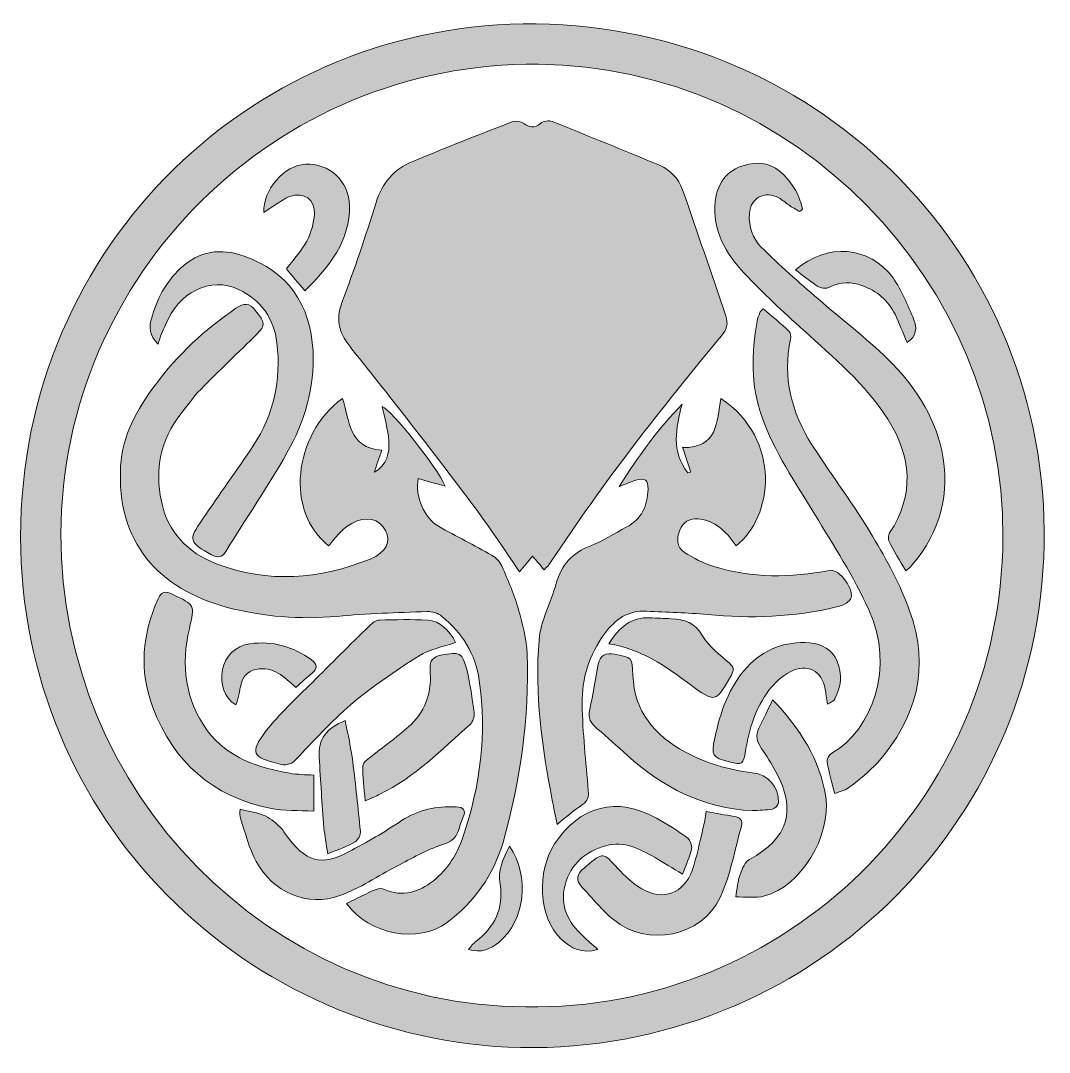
# Model space of a CAD drawing. Header units: inches. Extents: x -8.9 to 6.9, y 0.1 to 10.3.
# Drawn here: x 0.164 to 3.179, y 7.263 to 10.287 of the extents above; entities that cross this region are included whole.
import ezdxf

# ---------------------------------------------------------------- set-up
doc = ezdxf.new("R2010")
doc.units = ezdxf.units.IN
doc.header["$MEASUREMENT"] = 0
doc.layers.add('CTHULU PACK 1-10', color=7, linetype='Continuous', lineweight=0)

msp = doc.modelspace()

# ---------------------------------------------------------------- hatches: boundary and pattern name
at = {"layer": 'CTHULU PACK 1-10', "true_color": 0x000000, "transparency": 33554687}
h = msp.add_hatch(color=18, dxfattribs=at)
h.dxf.hatch_style = 2
edge = h.paths.add_edge_path()
edge.add_spline(control_points=[(1.5972, 7.8676), (1.6569, 7.7787), (1.643, 7.651), (1.5652, 7.5857), (1.5416, 7.5662), (1.5138, 7.5537), (1.4763, 7.5649), (1.4847, 7.5746), (1.4902, 7.5829), (1.4985, 7.5885), (1.5527, 7.6315), (1.5805, 7.6843), (1.5694, 7.7565), (1.5624, 7.7954), (1.5763, 7.8301), (1.5972, 7.8676)], knot_values=[0, 0, 0, 0, 1, 1, 1, 2, 2, 2, 3, 3, 3, 4, 4, 4, 5, 5, 5, 5], degree=3, periodic=0)
edge = h.paths.add_edge_path()
edge.add_spline(control_points=[(0.9708, 8.3329), (0.936, 8.3635), (0.9041, 8.3968), (0.8541, 8.3857), (0.7985, 8.3746), (0.8124, 8.3176), (0.7944, 8.2815), (0.761, 8.3024), (0.7472, 8.3426), (0.7555, 8.3857), (0.7624, 8.4232), (0.793, 8.4551), (0.836, 8.4607), (0.9027, 8.4704), (0.9624, 8.4524), (1.0166, 8.4135), (1.0333, 8.401), (1.0347, 8.3885), (1.018, 8.3746), (1.0027, 8.3621), (0.9874, 8.3482), (0.9708, 8.3329)], knot_values=[0, 0, 0, 0, 1, 1, 1, 2, 2, 2, 3, 3, 3, 4, 4, 4, 5, 5, 5, 6, 6, 6, 7, 7, 7, 7], degree=3, periodic=0)
edge = h.paths.add_edge_path()
edge.add_spline(control_points=[(2.4347, 9.5565), (2.5277, 9.6371), (2.6513, 9.6274), (2.7208, 9.5329), (2.7472, 9.4968), (2.7638, 9.4524), (2.7819, 9.4107), (2.7916, 9.3885), (2.7902, 9.3621), (2.7624, 9.344), (2.7499, 9.3718), (2.7402, 9.3982), (2.7277, 9.4246), (2.7069, 9.4676), (2.6735, 9.4954), (2.6291, 9.5107), (2.5985, 9.5218), (2.568, 9.5218), (2.5388, 9.5079), (2.5222, 9.4996), (2.5097, 9.501), (2.4944, 9.5121), (2.4749, 9.526), (2.4555, 9.5412), (2.4347, 9.5565)], knot_values=[0, 0, 0, 0, 1, 1, 1, 2, 2, 2, 3, 3, 3, 4, 4, 4, 5, 5, 5, 6, 6, 6, 7, 7, 7, 8, 8, 8, 8], degree=3, periodic=0)
edge = h.paths.add_edge_path()
edge.add_spline(control_points=[(1.1152, 8.2357), (1.1235, 8.1954), (1.1319, 8.1551), (1.1374, 8.1149), (1.1458, 8.0468), (1.1527, 7.9801), (1.1597, 7.9121), (1.161, 7.9024), (1.1527, 7.8857), (1.1444, 7.8801), (1.1208, 7.8662), (1.0944, 7.8579), (1.0638, 7.8454), (1.0597, 7.8746), (1.0555, 7.8982), (1.0527, 7.9218), (1.0472, 7.9912), (1.043, 8.0593), (1.0388, 8.1287), (1.036, 8.1801), (1.0597, 8.2149), (1.1152, 8.2357)], knot_values=[0, 0, 0, 0, 1, 1, 1, 2, 2, 2, 3, 3, 3, 4, 4, 4, 5, 5, 5, 6, 6, 6, 7, 7, 7, 7], degree=3, periodic=0)
edge = h.paths.add_edge_path()
edge.add_spline(control_points=[(1.8874, 8.4607), (1.9194, 8.5093), (1.9527, 8.5399), (2.0083, 8.5371), (2.0291, 8.5357), (2.0499, 8.5357), (2.0708, 8.5343), (2.1097, 8.5329), (2.1402, 8.5232), (2.1624, 8.4843), (2.1819, 8.4524), (2.2138, 8.4287), (2.2416, 8.4037), (2.2541, 8.3926), (2.2555, 8.3843), (2.2472, 8.369), (2.1999, 8.2871), (2.2013, 8.2871), (2.1249, 8.3426), (2.0541, 8.394), (1.9833, 8.4468), (1.8874, 8.4607)], knot_values=[0, 0, 0, 0, 1, 1, 1, 2, 2, 2, 3, 3, 3, 4, 4, 4, 5, 5, 5, 6, 6, 6, 7, 7, 7, 7], degree=3, periodic=0)
edge = h.paths.add_edge_path()
edge.add_spline(control_points=[(0.9972, 9.4954), (0.9763, 9.519), (0.9597, 9.5399), (0.943, 9.5593), (0.9652, 9.5885), (0.9874, 9.6135), (1.0027, 9.6412), (1.0152, 9.6649), (1.0235, 9.694), (1.0249, 9.7204), (1.0277, 9.7635), (0.9944, 9.7857), (0.9527, 9.7718), (0.9374, 9.7662), (0.9235, 9.7551), (0.9097, 9.7468), (0.8985, 9.7399), (0.8888, 9.7329), (0.8763, 9.7246), (0.8735, 9.7912), (0.9374, 9.8635), (0.9985, 9.8662), (1.068, 9.8704), (1.1263, 9.8162), (1.1277, 9.7454), (1.1291, 9.6412), (1.0708, 9.569), (0.9972, 9.4954)], knot_values=[0, 0, 0, 0, 1, 1, 1, 2, 2, 2, 3, 3, 3, 4, 4, 4, 5, 5, 5, 6, 6, 6, 7, 7, 7, 8, 8, 8, 9, 9, 9, 9], degree=3, periodic=0)
edge = h.paths.add_edge_path()
edge.add_spline(control_points=[(2.5291, 8.2843), (2.5263, 8.3024), (2.5235, 8.3149), (2.5222, 8.3274), (2.5124, 8.3815), (2.4694, 8.4051), (2.4194, 8.3787), (2.3958, 8.3662), (2.3735, 8.3454), (2.3569, 8.3246), (2.318, 8.2718), (2.2985, 8.2107), (2.2888, 8.1468), (2.2819, 8.1065), (2.2791, 8.1051), (2.2402, 8.1149), (2.1916, 8.1274), (2.1874, 8.1343), (2.1985, 8.1843), (2.2152, 8.2607), (2.2388, 8.3329), (2.293, 8.3926), (2.343, 8.4454), (2.4041, 8.469), (2.4763, 8.4635), (2.5124, 8.4607), (2.543, 8.444), (2.5569, 8.4093), (2.5722, 8.3718), (2.5694, 8.3343), (2.5499, 8.2996), (2.5485, 8.2926), (2.5388, 8.2899), (2.5291, 8.2843)], knot_values=[0, 0, 0, 0, 1, 1, 1, 2, 2, 2, 3, 3, 3, 4, 4, 4, 5, 5, 5, 6, 6, 6, 7, 7, 7, 8, 8, 8, 9, 9, 9, 10, 10, 10, 11, 11, 11, 11], degree=3, periodic=0)
edge = h.paths.add_edge_path()
edge.add_spline(control_points=[(1.1735, 8.001), (1.1708, 8.0399), (1.1652, 8.0704), (1.1666, 8.1024), (1.1666, 8.1135), (1.1847, 8.1246), (1.1944, 8.1329), (1.2319, 8.1635), (1.2735, 8.1912), (1.3083, 8.2246), (1.3541, 8.2676), (1.3694, 8.326), (1.3638, 8.3871), (1.3624, 8.4135), (1.3735, 8.4218), (1.3958, 8.4274), (1.4513, 8.4385), (1.4583, 8.4371), (1.4722, 8.3829), (1.4819, 8.3426), (1.4874, 8.301), (1.493, 8.2593), (1.4944, 8.2482), (1.4888, 8.2315), (1.4819, 8.2246), (1.3972, 8.151), (1.3194, 8.069), (1.2166, 8.0204), (1.2055, 8.0135), (1.1944, 8.0093), (1.1735, 8.001)], knot_values=[0, 0, 0, 0, 1, 1, 1, 2, 2, 2, 3, 3, 3, 4, 4, 4, 5, 5, 5, 6, 6, 6, 7, 7, 7, 8, 8, 8, 9, 9, 9, 10, 10, 10, 10], degree=3, periodic=0)
edge = h.paths.add_edge_path()
edge.add_spline(control_points=[(1.8555, 7.5649), (1.8083, 7.5524), (1.7777, 7.5676), (1.7485, 7.5954), (1.6791, 7.6593), (1.6777, 7.7954), (1.7291, 7.8746), (1.8013, 7.9857), (1.9124, 8.0149), (2.0277, 7.9496), (2.0597, 7.9315), (2.0902, 7.9135), (2.1194, 7.8912), (2.1263, 7.8857), (2.1319, 7.869), (2.1305, 7.8593), (2.1249, 7.8357), (2.1138, 7.8135), (2.1041, 7.7857), (2.0749, 7.8037), (2.0485, 7.819), (2.0235, 7.8343), (1.9791, 7.8593), (1.9333, 7.8843), (1.8791, 7.869), (1.8194, 7.8524), (1.7763, 7.8162), (1.7597, 7.7537), (1.743, 7.6926), (1.7694, 7.644), (1.8124, 7.6037), (1.8249, 7.5912), (1.8388, 7.5801), (1.8555, 7.5649)], knot_values=[0, 0, 0, 0, 1, 1, 1, 2, 2, 2, 3, 3, 3, 4, 4, 4, 5, 5, 5, 6, 6, 6, 7, 7, 7, 8, 8, 8, 9, 9, 9, 10, 10, 10, 11, 11, 11, 11], degree=3, periodic=0)
edge = h.paths.add_edge_path()
edge.add_spline(control_points=[(2.368, 8.2968), (2.4499, 8.2107), (2.5069, 8.1218), (2.5235, 8.0121), (2.5402, 7.8968), (2.4499, 7.7496), (2.3444, 7.7218), (2.318, 7.7149), (2.2874, 7.719), (2.2597, 7.719), (2.2638, 7.7412), (2.2652, 7.7649), (2.2735, 7.7871), (2.2791, 7.8024), (2.2874, 7.8218), (2.2999, 7.8287), (2.4138, 7.8899), (2.4388, 7.9732), (2.3777, 8.0857), (2.3652, 8.1093), (2.3499, 8.1329), (2.3347, 8.1551), (2.3208, 8.1746), (2.318, 8.1926), (2.3277, 8.2135), (2.3416, 8.2399), (2.3527, 8.2649), (2.368, 8.2968)], knot_values=[0, 0, 0, 0, 1, 1, 1, 2, 2, 2, 3, 3, 3, 4, 4, 4, 5, 5, 5, 6, 6, 6, 7, 7, 7, 8, 8, 8, 9, 9, 9, 9], degree=3, periodic=0)
edge = h.paths.add_edge_path()
edge.add_spline(control_points=[(2.1735, 7.969), (2.2027, 7.9635), (2.2291, 7.9593), (2.2555, 7.9551), (2.2722, 7.9524), (2.2819, 7.944), (2.2763, 7.926), (2.2569, 7.8565), (2.2444, 7.7843), (2.2152, 7.719), (2.161, 7.6024), (2.0013, 7.5704), (1.9013, 7.6524), (1.868, 7.6801), (1.8402, 7.7149), (1.8097, 7.7468), (1.7902, 7.7676), (1.7944, 7.7871), (1.8152, 7.8037), (1.818, 7.8051), (1.8194, 7.8079), (1.8222, 7.8093), (1.8708, 7.851), (1.8722, 7.8496), (1.9138, 7.8024), (1.9347, 7.7801), (1.9583, 7.7579), (1.9847, 7.7426), (2.0472, 7.7065), (2.1069, 7.7287), (2.1319, 7.7968), (2.1458, 7.8357), (2.1541, 7.8774), (2.1638, 7.919), (2.168, 7.9357), (2.1708, 7.951), (2.1735, 7.969)], knot_values=[0, 0, 0, 0, 1, 1, 1, 2, 2, 2, 3, 3, 3, 4, 4, 4, 5, 5, 5, 6, 6, 6, 7, 7, 7, 8, 8, 8, 9, 9, 9, 10, 10, 10, 11, 11, 11, 12, 12, 12, 12], degree=3, periodic=0)
edge = h.paths.add_edge_path()
edge.add_spline(control_points=[(1.4388, 8.4649), (1.3999, 8.451), (1.3624, 8.4454), (1.3319, 8.426), (1.2624, 8.3815), (1.1944, 8.3357), (1.1319, 8.2829), (1.0735, 8.2329), (1.0222, 8.176), (0.9694, 8.1204), (0.9541, 8.1051), (0.9388, 8.1037), (0.9208, 8.1093), (0.843, 8.1274), (0.8347, 8.1412), (0.8819, 8.2037), (0.9222, 8.2551), (0.9708, 8.301), (1.018, 8.3468), (1.0735, 8.4024), (1.1291, 8.4579), (1.186, 8.5135), (1.1944, 8.5218), (1.2055, 8.5301), (1.2152, 8.5301), (1.2624, 8.5315), (1.3097, 8.5329), (1.3569, 8.5301), (1.3944, 8.5274), (1.4194, 8.501), (1.4388, 8.4649)], knot_values=[0, 0, 0, 0, 1, 1, 1, 2, 2, 2, 3, 3, 3, 4, 4, 4, 5, 5, 5, 6, 6, 6, 7, 7, 7, 8, 8, 8, 9, 9, 9, 10, 10, 10, 10], degree=3, periodic=0)
edge = h.paths.add_edge_path()
edge.add_spline(control_points=[(0.8069, 7.976), (0.8347, 7.969), (0.8583, 7.9662), (0.8805, 7.9565), (0.8985, 7.9482), (0.9138, 7.9329), (0.9291, 7.919), (0.9333, 7.9162), (0.9333, 7.9107), (0.9374, 7.9065), (1.0013, 7.8176), (1.0444, 7.8093), (1.1249, 7.851), (1.1777, 7.8787), (1.2305, 7.9093), (1.2805, 7.9426), (1.3305, 7.9746), (1.3833, 7.9857), (1.4402, 7.9829), (1.4624, 7.9815), (1.4694, 7.9746), (1.461, 7.9537), (1.4555, 7.9399), (1.4513, 7.926), (1.4458, 7.9107), (1.4374, 7.8885), (1.4222, 7.8787), (1.3985, 7.8718), (1.3527, 7.8565), (1.3097, 7.8315), (1.2666, 7.8093), (1.211, 7.7801), (1.1583, 7.744), (1.0999, 7.7232), (1.0055, 7.6885), (0.9013, 7.7329), (0.8541, 7.8232), (0.8333, 7.8621), (0.8222, 7.9065), (0.8083, 7.9496), (0.8055, 7.9551), (0.8069, 7.9635), (0.8069, 7.976)], knot_values=[0, 0, 0, 0, 1, 1, 1, 2, 2, 2, 3, 3, 3, 4, 4, 4, 5, 5, 5, 6, 6, 6, 7, 7, 7, 8, 8, 8, 9, 9, 9, 10, 10, 10, 11, 11, 11, 12, 12, 12, 13, 13, 13, 14, 14, 14, 14], degree=3, periodic=0)
edge = h.paths.add_edge_path()
edge.add_spline(control_points=[(2.3083, 7.9718), (2.1638, 7.9787), (2.0458, 8.0399), (1.9416, 8.1343), (1.9124, 8.1607), (1.8833, 8.1871), (1.8541, 8.2121), (1.836, 8.2274), (1.8249, 8.2426), (1.8319, 8.269), (1.8416, 8.3121), (1.8485, 8.3579), (1.8569, 8.401), (1.8624, 8.4274), (1.8791, 8.4357), (1.9055, 8.4301), (1.9555, 8.4204), (1.9569, 8.4218), (1.9583, 8.369), (1.9624, 8.2621), (2.0222, 8.1926), (2.111, 8.144), (2.1722, 8.1107), (2.2388, 8.0912), (2.3083, 8.0829), (2.3555, 8.0774), (2.386, 8.0426), (2.3847, 7.9954), (2.3847, 7.9885), (2.3749, 7.9774), (2.368, 7.976), (2.3485, 7.9732), (2.3291, 7.9732), (2.3083, 7.9718)], knot_values=[0, 0, 0, 0, 1, 1, 1, 2, 2, 2, 3, 3, 3, 4, 4, 4, 5, 5, 5, 6, 6, 6, 7, 7, 7, 8, 8, 8, 9, 9, 9, 10, 10, 10, 11, 11, 11, 11], degree=3, periodic=0)
edge = h.paths.add_edge_path()
edge.add_spline(control_points=[(1.0235, 7.9704), (0.9791, 7.9732), (0.936, 7.9704), (0.8944, 7.9787), (0.7263, 8.0135), (0.6124, 8.1135), (0.5513, 8.2746), (0.5097, 8.3829), (0.5208, 8.4885), (0.5666, 8.5926), (0.5763, 8.6149), (0.5888, 8.6162), (0.6083, 8.6065), (0.6749, 8.5746), (0.6749, 8.576), (0.6583, 8.5051), (0.6333, 8.3982), (0.6458, 8.2968), (0.711, 8.2065), (0.7708, 8.126), (0.8597, 8.0982), (0.9527, 8.0815), (0.9749, 8.0774), (0.9985, 8.0774), (1.0235, 8.076), (1.0235, 8.044), (1.0235, 8.0107), (1.0235, 7.9704)], knot_values=[0, 0, 0, 0, 1, 1, 1, 2, 2, 2, 3, 3, 3, 4, 4, 4, 5, 5, 5, 6, 6, 6, 7, 7, 7, 8, 8, 8, 9, 9, 9, 9], degree=3, periodic=0)
edge = h.paths.add_edge_path()
edge.add_spline(control_points=[(0.5666, 9.3385), (0.5402, 9.3649), (0.5402, 9.3899), (0.5472, 9.4135), (0.5624, 9.469), (0.5888, 9.5204), (0.6319, 9.5607), (0.686, 9.6121), (0.7499, 9.6218), (0.8194, 9.5968), (0.9458, 9.5524), (1.0138, 9.4565), (1.0208, 9.319), (1.0263, 9.2107), (0.9958, 9.1121), (0.9444, 9.0204), (0.8888, 8.9218), (0.8249, 8.8287), (0.7652, 8.7315), (0.7541, 8.7135), (0.7416, 8.7121), (0.7235, 8.7218), (0.6569, 8.7579), (0.6541, 8.7649), (0.6972, 8.826), (0.7458, 8.8982), (0.7972, 8.969), (0.8458, 9.0412), (0.9055, 9.1329), (0.9277, 9.2343), (0.9152, 9.3426), (0.9069, 9.4149), (0.868, 9.4676), (0.8027, 9.4996), (0.7208, 9.5385), (0.6235, 9.4899), (0.5888, 9.3954), (0.5791, 9.3787), (0.5735, 9.3621), (0.5666, 9.3385)], knot_values=[0, 0, 0, 0, 1, 1, 1, 2, 2, 2, 3, 3, 3, 4, 4, 4, 5, 5, 5, 6, 6, 6, 7, 7, 7, 8, 8, 8, 9, 9, 9, 10, 10, 10, 11, 11, 11, 12, 12, 12, 13, 13, 13, 13], degree=3, periodic=0)
edge = h.paths.add_edge_path()
edge.add_spline(control_points=[(2.4472, 9.7274), (2.436, 9.7343), (2.4249, 9.7399), (2.4152, 9.7468), (2.4055, 9.7537), (2.3958, 9.7621), (2.386, 9.7676), (2.3444, 9.7899), (2.3027, 9.7676), (2.2999, 9.7218), (2.2972, 9.6829), (2.3097, 9.6482), (2.3347, 9.6232), (2.3874, 9.5704), (2.4444, 9.5204), (2.5013, 9.4718), (2.5694, 9.4121), (2.6416, 9.3579), (2.7055, 9.2954), (2.7819, 9.2204), (2.8402, 9.1329), (2.8638, 9.0274), (2.8902, 8.9024), (2.8597, 8.7885), (2.7763, 8.6912), (2.7722, 8.6857), (2.7666, 8.6815), (2.7583, 8.6746), (2.7402, 8.7051), (2.7235, 8.7329), (2.7083, 8.7621), (2.7055, 8.7676), (2.7083, 8.7801), (2.711, 8.7857), (2.7847, 8.8982), (2.7749, 9.0093), (2.7055, 9.119), (2.6402, 9.2218), (2.5472, 9.2996), (2.4583, 9.3801), (2.3985, 9.4343), (2.3388, 9.4885), (2.2847, 9.5468), (2.2305, 9.6051), (2.1902, 9.6718), (2.1999, 9.7579), (2.2069, 9.8176), (2.2402, 9.8551), (2.2985, 9.8662), (2.3374, 9.8746), (2.3694, 9.8649), (2.3985, 9.8371), (2.4277, 9.8079), (2.4472, 9.7746), (2.4555, 9.7357), (2.4527, 9.7315), (2.4499, 9.7301), (2.4472, 9.7274)], knot_values=[0, 0, 0, 0, 1, 1, 1, 2, 2, 2, 3, 3, 3, 4, 4, 4, 5, 5, 5, 6, 6, 6, 7, 7, 7, 8, 8, 8, 9, 9, 9, 10, 10, 10, 11, 11, 11, 12, 12, 12, 13, 13, 13, 14, 14, 14, 15, 15, 15, 16, 16, 16, 17, 17, 17, 18, 18, 18, 19, 19, 19, 19], degree=3, periodic=0)
edge = h.paths.add_edge_path()
edge.add_spline(control_points=[(2.5499, 8.0218), (2.5416, 8.0551), (2.5333, 8.0843), (2.5277, 8.1135), (2.5263, 8.1218), (2.5333, 8.1357), (2.5416, 8.1399), (2.6597, 8.2093), (2.7277, 8.3912), (2.6499, 8.5607), (2.6055, 8.6579), (2.5472, 8.7482), (2.4916, 8.8399), (2.436, 8.9329), (2.3722, 9.0232), (2.336, 9.1274), (2.3041, 9.219), (2.3055, 9.3121), (2.3222, 9.4065), (2.3235, 9.4149), (2.3277, 9.4232), (2.3305, 9.4315), (2.3319, 9.4343), (2.3347, 9.4357), (2.3402, 9.4426), (2.3666, 9.4204), (2.3916, 9.3996), (2.4166, 9.376), (2.4208, 9.3718), (2.4222, 9.3607), (2.4208, 9.3537), (2.3958, 9.2412), (2.4235, 9.1385), (2.4833, 9.044), (2.5416, 8.9537), (2.6069, 8.8676), (2.661, 8.776), (2.7027, 8.7065), (2.7416, 8.6343), (2.7694, 8.5579), (2.8305, 8.3912), (2.7902, 8.2426), (2.6749, 8.1121), (2.6513, 8.0857), (2.6222, 8.0635), (2.5944, 8.0412), (2.5833, 8.0329), (2.568, 8.0287), (2.5499, 8.0218)], knot_values=[0, 0, 0, 0, 1, 1, 1, 2, 2, 2, 3, 3, 3, 4, 4, 4, 5, 5, 5, 6, 6, 6, 7, 7, 7, 8, 8, 8, 9, 9, 9, 10, 10, 10, 11, 11, 11, 12, 12, 12, 13, 13, 13, 14, 14, 14, 15, 15, 15, 16, 16, 16, 16], degree=3, periodic=0)
edge = h.paths.add_edge_path()
edge.add_spline(control_points=[(2.2166, 9.1801), (2.3958, 9.0579), (2.3694, 8.8315), (2.261, 8.7482), (2.2527, 8.7579), (2.2458, 8.769), (2.2374, 8.7787), (2.2138, 8.8051), (2.186, 8.8232), (2.1499, 8.8274), (2.1235, 8.8287), (2.1055, 8.8176), (2.0958, 8.794), (2.086, 8.7704), (2.086, 8.744), (2.1097, 8.7287), (2.136, 8.7121), (2.1652, 8.6968), (2.1958, 8.6871), (2.3083, 8.6524), (2.4208, 8.6537), (2.5347, 8.676), (2.5638, 8.6815), (2.611, 8.6176), (2.5958, 8.5912), (2.5888, 8.5801), (2.5708, 8.5718), (2.5555, 8.569), (2.4305, 8.5385), (2.3041, 8.5343), (2.1763, 8.5468), (2.118, 8.5524), (2.0583, 8.5524), (1.9985, 8.5565), (1.9444, 8.5593), (1.9069, 8.5329), (1.8749, 8.4899), (1.8305, 8.4287), (1.8083, 8.3593), (1.8097, 8.2843), (1.811, 8.1996), (1.8208, 8.1149), (1.8277, 8.0301), (1.8291, 8.0121), (1.8263, 8.001), (1.811, 7.9899), (1.786, 7.9732), (1.7638, 7.9537), (1.736, 7.9315), (1.7305, 7.9579), (1.7263, 7.9801), (1.7222, 8.0024), (1.6916, 8.1579), (1.6708, 8.3135), (1.6833, 8.4718), (1.6874, 8.5274), (1.718, 8.5815), (1.7333, 8.6371), (1.7485, 8.6926), (1.7819, 8.7274), (1.8347, 8.7482), (1.8708, 8.7621), (1.9041, 8.7843), (1.9388, 8.8024), (1.9847, 8.826), (2.0013, 8.8662), (2.0027, 8.9135), (2.0041, 8.9412), (1.993, 8.9482), (1.9666, 8.9399), (1.9527, 8.9357), (1.9402, 8.9301), (1.918, 8.9218), (1.9749, 9.0121), (2.0333, 9.0912), (2.1027, 9.1635), (2.0847, 9.0926), (2.0694, 9.0246), (2.1194, 8.9621), (2.1222, 8.9621), (2.1249, 8.9635), (2.1277, 8.9635), (2.1208, 8.9871), (2.1124, 9.0093), (2.1041, 9.0357), (2.2069, 9.0343), (2.2041, 9.1107), (2.2166, 9.1801)], knot_values=[0, 0, 0, 0, 1, 1, 1, 2, 2, 2, 3, 3, 3, 4, 4, 4, 5, 5, 5, 6, 6, 6, 7, 7, 7, 8, 8, 8, 9, 9, 9, 10, 10, 10, 11, 11, 11, 12, 12, 12, 13, 13, 13, 14, 14, 14, 15, 15, 15, 16, 16, 16, 17, 17, 17, 18, 18, 18, 19, 19, 19, 20, 20, 20, 21, 21, 21, 22, 22, 22, 23, 23, 23, 24, 24, 24, 25, 25, 25, 26, 26, 26, 27, 27, 27, 28, 28, 28, 29, 29, 29, 29], degree=3, periodic=0)
edge = h.paths.add_edge_path()
edge.add_spline(control_points=[(1.1194, 7.6996), (1.1499, 7.7149), (1.1763, 7.7287), (1.2055, 7.7412), (1.2124, 7.744), (1.2235, 7.744), (1.2305, 7.7412), (1.2847, 7.7176), (1.3305, 7.7329), (1.3735, 7.7662), (1.4166, 7.801), (1.4444, 7.8454), (1.461, 7.8968), (1.511, 8.0454), (1.5305, 8.1968), (1.5083, 8.3537), (1.4972, 8.4301), (1.4583, 8.4926), (1.3985, 8.5412), (1.3874, 8.551), (1.3694, 8.5565), (1.3555, 8.5551), (1.2666, 8.5524), (1.1791, 8.5496), (1.0916, 8.5412), (0.9819, 8.5315), (0.8749, 8.5399), (0.7694, 8.5676), (0.568, 8.6218), (0.4444, 8.7579), (0.4569, 8.9815), (0.4624, 9.0718), (0.5055, 9.1482), (0.5583, 9.219), (0.6235, 9.3079), (0.7041, 9.3815), (0.7944, 9.444), (0.818, 9.4607), (0.8347, 9.4607), (0.8527, 9.4371), (0.8805, 9.4024), (0.8819, 9.394), (0.8569, 9.369), (0.8027, 9.3149), (0.7458, 9.2621), (0.6916, 9.2065), (0.6694, 9.1843), (0.6527, 9.1579), (0.6333, 9.1343), (0.5735, 9.0579), (0.5569, 8.9718), (0.5763, 8.8787), (0.5944, 8.7885), (0.6541, 8.7274), (0.7374, 8.6954), (0.8888, 8.6371), (1.0402, 8.6496), (1.1888, 8.7093), (1.236, 8.7287), (1.2499, 8.7607), (1.2333, 8.7926), (1.2152, 8.8274), (1.1763, 8.8371), (1.1347, 8.8135), (1.1208, 8.8065), (1.1083, 8.7954), (1.0972, 8.7843), (1.086, 8.7732), (1.0777, 8.7593), (1.0666, 8.7482), (0.9402, 8.8468), (0.961, 9.0718), (1.1069, 9.1801), (1.1291, 9.1176), (1.1235, 9.0343), (1.2222, 9.0287), (1.2138, 9.0051), (1.2069, 8.9843), (1.2013, 8.9635), (1.2374, 8.9857), (1.2458, 9.0204), (1.243, 9.0551), (1.2402, 9.0899), (1.2305, 9.1232), (1.2235, 9.1565), (1.2513, 9.1454), (1.3847, 8.9787), (1.4083, 8.9232), (1.3819, 8.9301), (1.3555, 8.9371), (1.3291, 8.9454), (1.3194, 8.8926), (1.3472, 8.8287), (1.3888, 8.8051), (1.4402, 8.776), (1.493, 8.7496), (1.5444, 8.7204), (1.5569, 8.7135), (1.5694, 8.701), (1.5749, 8.6871), (1.593, 8.6454), (1.611, 8.6037), (1.6235, 8.5607), (1.636, 8.519), (1.6458, 8.4746), (1.6485, 8.4315), (1.6555, 8.244), (1.6291, 8.0593), (1.5777, 7.8787), (1.5499, 7.7829), (1.493, 7.7037), (1.4138, 7.644), (1.3291, 7.5815), (1.186, 7.6079), (1.1194, 7.6996)], knot_values=[0, 0, 0, 0, 1, 1, 1, 2, 2, 2, 3, 3, 3, 4, 4, 4, 5, 5, 5, 6, 6, 6, 7, 7, 7, 8, 8, 8, 9, 9, 9, 10, 10, 10, 11, 11, 11, 12, 12, 12, 13, 13, 13, 14, 14, 14, 15, 15, 15, 16, 16, 16, 17, 17, 17, 18, 18, 18, 19, 19, 19, 20, 20, 20, 21, 21, 21, 22, 22, 22, 23, 23, 23, 24, 24, 24, 25, 25, 25, 26, 26, 26, 27, 27, 27, 28, 28, 28, 29, 29, 29, 30, 30, 30, 31, 31, 31, 32, 32, 32, 33, 33, 33, 34, 34, 34, 35, 35, 35, 36, 36, 36, 37, 37, 37, 38, 38, 38, 38], degree=3, periodic=0)
edge = h.paths.add_edge_path()
edge.add_spline(control_points=[(1.6985, 8.6774), (1.686, 8.6926), (1.6763, 8.7037), (1.6638, 8.7176), (1.6513, 8.7024), (1.6402, 8.6885), (1.6263, 8.6718), (1.5777, 8.7412), (1.5333, 8.8107), (1.4833, 8.876), (1.3694, 9.0274), (1.2527, 9.1774), (1.1347, 9.3246), (1.0999, 9.3676), (1.0847, 9.4065), (1.1055, 9.4607), (1.1416, 9.5565), (1.1749, 9.6551), (1.2055, 9.7537), (1.2235, 9.8121), (1.2583, 9.8524), (1.3138, 9.8746), (1.411, 9.9149), (1.5083, 9.9537), (1.6069, 9.9912), (1.6152, 9.994), (1.6305, 9.9912), (1.6388, 9.9857), (1.6555, 9.9732), (1.6694, 9.9718), (1.6874, 9.9857), (1.6958, 9.9926), (1.7124, 9.9954), (1.7222, 9.9912), (1.8277, 9.9496), (1.9319, 9.9065), (2.036, 9.8635), (2.0694, 9.8496), (2.0916, 9.8246), (2.1041, 9.7912), (2.1472, 9.6676), (2.1888, 9.5454), (2.2305, 9.4218), (2.2388, 9.3996), (2.2333, 9.3815), (2.218, 9.3635), (2.0416, 9.151), (1.8708, 8.9329), (1.718, 8.701), (1.7138, 8.6926), (1.7069, 8.6871), (1.6985, 8.6774)], knot_values=[0, 0, 0, 0, 1, 1, 1, 2, 2, 2, 3, 3, 3, 4, 4, 4, 5, 5, 5, 6, 6, 6, 7, 7, 7, 8, 8, 8, 9, 9, 9, 10, 10, 10, 11, 11, 11, 12, 12, 12, 13, 13, 13, 14, 14, 14, 15, 15, 15, 16, 16, 16, 17, 17, 17, 17], degree=3, periodic=0)
edge = h.paths.add_edge_path()
edge.add_spline(control_points=[(1.6444, 7.3968), (2.4041, 7.3843), (3.0388, 8.001), (3.043, 8.7718), (3.0472, 9.5246), (2.4305, 10.151), (1.6819, 10.1593), (0.9083, 10.1676), (0.2833, 9.5371), (0.2819, 8.7829), (0.2805, 8.026), (0.893, 7.401), (1.6444, 7.3968)], knot_values=[0, 0, 0, 0, 1, 1, 1, 2, 2, 2, 3, 3, 3, 4, 4, 4, 4], degree=3, periodic=0)
edge = h.paths.add_edge_path()
edge.add_spline(control_points=[(1.6291, 7.2774), (0.8235, 7.2968), (0.1638, 7.9482), (0.1638, 8.7746), (0.1638, 9.6329), (0.8569, 10.2871), (1.6749, 10.2774), (2.5166, 10.2676), (3.1791, 9.5843), (3.1638, 8.7524), (3.1472, 7.919), (2.4666, 7.2635), (1.6291, 7.2774)], knot_values=[0, 0, 0, 0, 1, 1, 1, 2, 2, 2, 3, 3, 3, 4, 4, 4, 4], degree=3, periodic=0)

# ---------------------------------------------------------------- linework, layer by layer
at = {"layer": 'CTHULU PACK 1-10'}
for points, knots in [([(1.6291, 7.2774), (0.8235, 7.2968), (0.1638, 7.9482), (0.1638, 8.7746), (0.1638, 9.6329), (0.8569, 10.2871), (1.6749, 10.2774), (2.5166, 10.2676), (3.1791, 9.5843), (3.1638, 8.7524), (3.1472, 7.919), (2.4666, 7.2635), (1.6291, 7.2774)], [0, 0, 0, 0, 1, 1, 1, 2, 2, 2, 3, 3, 3, 4, 4, 4, 4]), ([(1.6444, 7.3968), (2.4041, 7.3843), (3.0388, 8.001), (3.043, 8.7718), (3.0472, 9.5246), (2.4305, 10.151), (1.6819, 10.1593), (0.9083, 10.1676), (0.2833, 9.5371), (0.2819, 8.7829), (0.2805, 8.026), (0.893, 7.401), (1.6444, 7.3968)], [0, 0, 0, 0, 1, 1, 1, 2, 2, 2, 3, 3, 3, 4, 4, 4, 4]), ([(1.6985, 8.6774), (1.686, 8.6926), (1.6763, 8.7037), (1.6638, 8.7176), (1.6513, 8.7024), (1.6402, 8.6885), (1.6263, 8.6718), (1.5777, 8.7412), (1.5333, 8.8107), (1.4833, 8.876), (1.3694, 9.0274), (1.2527, 9.1774), (1.1347, 9.3246), (1.0999, 9.3676), (1.0847, 9.4065), (1.1055, 9.4607), (1.1416, 9.5565), (1.1749, 9.6551), (1.2055, 9.7537), (1.2235, 9.8121), (1.2583, 9.8524), (1.3138, 9.8746), (1.411, 9.9149), (1.5083, 9.9537), (1.6069, 9.9912), (1.6152, 9.994), (1.6305, 9.9912), (1.6388, 9.9857), (1.6555, 9.9732), (1.6694, 9.9718), (1.6874, 9.9857), (1.6958, 9.9926), (1.7124, 9.9954), (1.7222, 9.9912), (1.8277, 9.9496), (1.9319, 9.9065), (2.036, 9.8635), (2.0694, 9.8496), (2.0916, 9.8246), (2.1041, 9.7912), (2.1472, 9.6676), (2.1888, 9.5454), (2.2305, 9.4218), (2.2388, 9.3996), (2.2333, 9.3815), (2.218, 9.3635), (2.0416, 9.151), (1.8708, 8.9329), (1.718, 8.701), (1.7138, 8.6926), (1.7069, 8.6871), (1.6985, 8.6774)], [0, 0, 0, 0, 1, 1, 1, 2, 2, 2, 3, 3, 3, 4, 4, 4, 5, 5, 5, 6, 6, 6, 7, 7, 7, 8, 8, 8, 9, 9, 9, 10, 10, 10, 11, 11, 11, 12, 12, 12, 13, 13, 13, 14, 14, 14, 15, 15, 15, 16, 16, 16, 17, 17, 17, 17]), ([(0.9972, 9.4954), (0.9763, 9.519), (0.9597, 9.5399), (0.943, 9.5593), (0.9652, 9.5885), (0.9874, 9.6135), (1.0027, 9.6412), (1.0152, 9.6649), (1.0235, 9.694), (1.0249, 9.7204), (1.0277, 9.7635), (0.9944, 9.7857), (0.9527, 9.7718), (0.9374, 9.7662), (0.9235, 9.7551), (0.9097, 9.7468), (0.8985, 9.7399), (0.8888, 9.7329), (0.8763, 9.7246), (0.8735, 9.7912), (0.9374, 9.8635), (0.9985, 9.8662), (1.068, 9.8704), (1.1263, 9.8162), (1.1277, 9.7454), (1.1291, 9.6412), (1.0708, 9.569), (0.9972, 9.4954)], [0, 0, 0, 0, 1, 1, 1, 2, 2, 2, 3, 3, 3, 4, 4, 4, 5, 5, 5, 6, 6, 6, 7, 7, 7, 8, 8, 8, 9, 9, 9, 9]), ([(2.4472, 9.7274), (2.436, 9.7343), (2.4249, 9.7399), (2.4152, 9.7468), (2.4055, 9.7537), (2.3958, 9.7621), (2.386, 9.7676), (2.3444, 9.7899), (2.3027, 9.7676), (2.2999, 9.7218), (2.2972, 9.6829), (2.3097, 9.6482), (2.3347, 9.6232), (2.3874, 9.5704), (2.4444, 9.5204), (2.5013, 9.4718), (2.5694, 9.4121), (2.6416, 9.3579), (2.7055, 9.2954), (2.7819, 9.2204), (2.8402, 9.1329), (2.8638, 9.0274), (2.8902, 8.9024), (2.8597, 8.7885), (2.7763, 8.6912), (2.7722, 8.6857), (2.7666, 8.6815), (2.7583, 8.6746), (2.7402, 8.7051), (2.7235, 8.7329), (2.7083, 8.7621), (2.7055, 8.7676), (2.7083, 8.7801), (2.711, 8.7857), (2.7847, 8.8982), (2.7749, 9.0093), (2.7055, 9.119), (2.6402, 9.2218), (2.5472, 9.2996), (2.4583, 9.3801), (2.3985, 9.4343), (2.3388, 9.4885), (2.2847, 9.5468), (2.2305, 9.6051), (2.1902, 9.6718), (2.1999, 9.7579), (2.2069, 9.8176), (2.2402, 9.8551), (2.2985, 9.8662), (2.3374, 9.8746), (2.3694, 9.8649), (2.3985, 9.8371), (2.4277, 9.8079), (2.4472, 9.7746), (2.4555, 9.7357), (2.4527, 9.7315), (2.4499, 9.7301), (2.4472, 9.7274)], [0, 0, 0, 0, 1, 1, 1, 2, 2, 2, 3, 3, 3, 4, 4, 4, 5, 5, 5, 6, 6, 6, 7, 7, 7, 8, 8, 8, 9, 9, 9, 10, 10, 10, 11, 11, 11, 12, 12, 12, 13, 13, 13, 14, 14, 14, 15, 15, 15, 16, 16, 16, 17, 17, 17, 18, 18, 18, 19, 19, 19, 19]), ([(0.5666, 9.3385), (0.5402, 9.3649), (0.5402, 9.3899), (0.5472, 9.4135), (0.5624, 9.469), (0.5888, 9.5204), (0.6319, 9.5607), (0.686, 9.6121), (0.7499, 9.6218), (0.8194, 9.5968), (0.9458, 9.5524), (1.0138, 9.4565), (1.0208, 9.319), (1.0263, 9.2107), (0.9958, 9.1121), (0.9444, 9.0204), (0.8888, 8.9218), (0.8249, 8.8287), (0.7652, 8.7315), (0.7541, 8.7135), (0.7416, 8.7121), (0.7235, 8.7218), (0.6569, 8.7579), (0.6541, 8.7649), (0.6972, 8.826), (0.7458, 8.8982), (0.7972, 8.969), (0.8458, 9.0412), (0.9055, 9.1329), (0.9277, 9.2343), (0.9152, 9.3426), (0.9069, 9.4149), (0.868, 9.4676), (0.8027, 9.4996), (0.7208, 9.5385), (0.6235, 9.4899), (0.5888, 9.3954), (0.5791, 9.3787), (0.5735, 9.3621), (0.5666, 9.3385)], [0, 0, 0, 0, 1, 1, 1, 2, 2, 2, 3, 3, 3, 4, 4, 4, 5, 5, 5, 6, 6, 6, 7, 7, 7, 8, 8, 8, 9, 9, 9, 10, 10, 10, 11, 11, 11, 12, 12, 12, 13, 13, 13, 13]), ([(2.4347, 9.5565), (2.5277, 9.6371), (2.6513, 9.6274), (2.7208, 9.5329), (2.7472, 9.4968), (2.7638, 9.4524), (2.7819, 9.4107), (2.7916, 9.3885), (2.7902, 9.3621), (2.7624, 9.344), (2.7499, 9.3718), (2.7402, 9.3982), (2.7277, 9.4246), (2.7069, 9.4676), (2.6735, 9.4954), (2.6291, 9.5107), (2.5985, 9.5218), (2.568, 9.5218), (2.5388, 9.5079), (2.5222, 9.4996), (2.5097, 9.501), (2.4944, 9.5121), (2.4749, 9.526), (2.4555, 9.5412), (2.4347, 9.5565)], [0, 0, 0, 0, 1, 1, 1, 2, 2, 2, 3, 3, 3, 4, 4, 4, 5, 5, 5, 6, 6, 6, 7, 7, 7, 8, 8, 8, 8]), ([(1.1194, 7.6996), (1.1499, 7.7149), (1.1763, 7.7287), (1.2055, 7.7412), (1.2124, 7.744), (1.2235, 7.744), (1.2305, 7.7412), (1.2847, 7.7176), (1.3305, 7.7329), (1.3735, 7.7662), (1.4166, 7.801), (1.4444, 7.8454), (1.461, 7.8968), (1.511, 8.0454), (1.5305, 8.1968), (1.5083, 8.3537), (1.4972, 8.4301), (1.4583, 8.4926), (1.3985, 8.5412), (1.3874, 8.551), (1.3694, 8.5565), (1.3555, 8.5551), (1.2666, 8.5524), (1.1791, 8.5496), (1.0916, 8.5412), (0.9819, 8.5315), (0.8749, 8.5399), (0.7694, 8.5676), (0.568, 8.6218), (0.4444, 8.7579), (0.4569, 8.9815), (0.4624, 9.0718), (0.5055, 9.1482), (0.5583, 9.219), (0.6235, 9.3079), (0.7041, 9.3815), (0.7944, 9.444), (0.818, 9.4607), (0.8347, 9.4607), (0.8527, 9.4371), (0.8805, 9.4024), (0.8819, 9.394), (0.8569, 9.369), (0.8027, 9.3149), (0.7458, 9.2621), (0.6916, 9.2065), (0.6694, 9.1843), (0.6527, 9.1579), (0.6333, 9.1343), (0.5735, 9.0579), (0.5569, 8.9718), (0.5763, 8.8787), (0.5944, 8.7885), (0.6541, 8.7274), (0.7374, 8.6954), (0.8888, 8.6371), (1.0402, 8.6496), (1.1888, 8.7093), (1.236, 8.7287), (1.2499, 8.7607), (1.2333, 8.7926), (1.2152, 8.8274), (1.1763, 8.8371), (1.1347, 8.8135), (1.1208, 8.8065), (1.1083, 8.7954), (1.0972, 8.7843), (1.086, 8.7732), (1.0777, 8.7593), (1.0666, 8.7482), (0.9402, 8.8468), (0.961, 9.0718), (1.1069, 9.1801), (1.1291, 9.1176), (1.1235, 9.0343), (1.2222, 9.0287), (1.2138, 9.0051), (1.2069, 8.9843), (1.2013, 8.9635), (1.2374, 8.9857), (1.2458, 9.0204), (1.243, 9.0551), (1.2402, 9.0899), (1.2305, 9.1232), (1.2235, 9.1565), (1.2513, 9.1454), (1.3847, 8.9787), (1.4083, 8.9232), (1.3819, 8.9301), (1.3555, 8.9371), (1.3291, 8.9454), (1.3194, 8.8926), (1.3472, 8.8287), (1.3888, 8.8051), (1.4402, 8.776), (1.493, 8.7496), (1.5444, 8.7204), (1.5569, 8.7135), (1.5694, 8.701), (1.5749, 8.6871), (1.593, 8.6454), (1.611, 8.6037), (1.6235, 8.5607), (1.636, 8.519), (1.6458, 8.4746), (1.6485, 8.4315), (1.6555, 8.244), (1.6291, 8.0593), (1.5777, 7.8787), (1.5499, 7.7829), (1.493, 7.7037), (1.4138, 7.644), (1.3291, 7.5815), (1.186, 7.6079), (1.1194, 7.6996)], [0, 0, 0, 0, 1, 1, 1, 2, 2, 2, 3, 3, 3, 4, 4, 4, 5, 5, 5, 6, 6, 6, 7, 7, 7, 8, 8, 8, 9, 9, 9, 10, 10, 10, 11, 11, 11, 12, 12, 12, 13, 13, 13, 14, 14, 14, 15, 15, 15, 16, 16, 16, 17, 17, 17, 18, 18, 18, 19, 19, 19, 20, 20, 20, 21, 21, 21, 22, 22, 22, 23, 23, 23, 24, 24, 24, 25, 25, 25, 26, 26, 26, 27, 27, 27, 28, 28, 28, 29, 29, 29, 30, 30, 30, 31, 31, 31, 32, 32, 32, 33, 33, 33, 34, 34, 34, 35, 35, 35, 36, 36, 36, 37, 37, 37, 38, 38, 38, 38]), ([(2.5499, 8.0218), (2.5416, 8.0551), (2.5333, 8.0843), (2.5277, 8.1135), (2.5263, 8.1218), (2.5333, 8.1357), (2.5416, 8.1399), (2.6597, 8.2093), (2.7277, 8.3912), (2.6499, 8.5607), (2.6055, 8.6579), (2.5472, 8.7482), (2.4916, 8.8399), (2.436, 8.9329), (2.3722, 9.0232), (2.336, 9.1274), (2.3041, 9.219), (2.3055, 9.3121), (2.3222, 9.4065), (2.3235, 9.4149), (2.3277, 9.4232), (2.3305, 9.4315), (2.3319, 9.4343), (2.3347, 9.4357), (2.3402, 9.4426), (2.3666, 9.4204), (2.3916, 9.3996), (2.4166, 9.376), (2.4208, 9.3718), (2.4222, 9.3607), (2.4208, 9.3537), (2.3958, 9.2412), (2.4235, 9.1385), (2.4833, 9.044), (2.5416, 8.9537), (2.6069, 8.8676), (2.661, 8.776), (2.7027, 8.7065), (2.7416, 8.6343), (2.7694, 8.5579), (2.8305, 8.3912), (2.7902, 8.2426), (2.6749, 8.1121), (2.6513, 8.0857), (2.6222, 8.0635), (2.5944, 8.0412), (2.5833, 8.0329), (2.568, 8.0287), (2.5499, 8.0218)], [0, 0, 0, 0, 1, 1, 1, 2, 2, 2, 3, 3, 3, 4, 4, 4, 5, 5, 5, 6, 6, 6, 7, 7, 7, 8, 8, 8, 9, 9, 9, 10, 10, 10, 11, 11, 11, 12, 12, 12, 13, 13, 13, 14, 14, 14, 15, 15, 15, 16, 16, 16, 16]), ([(2.2166, 9.1801), (2.3958, 9.0579), (2.3694, 8.8315), (2.261, 8.7482), (2.2527, 8.7579), (2.2458, 8.769), (2.2374, 8.7787), (2.2138, 8.8051), (2.186, 8.8232), (2.1499, 8.8274), (2.1235, 8.8287), (2.1055, 8.8176), (2.0958, 8.794), (2.086, 8.7704), (2.086, 8.744), (2.1097, 8.7287), (2.136, 8.7121), (2.1652, 8.6968), (2.1958, 8.6871), (2.3083, 8.6524), (2.4208, 8.6537), (2.5347, 8.676), (2.5638, 8.6815), (2.611, 8.6176), (2.5958, 8.5912), (2.5888, 8.5801), (2.5708, 8.5718), (2.5555, 8.569), (2.4305, 8.5385), (2.3041, 8.5343), (2.1763, 8.5468), (2.118, 8.5524), (2.0583, 8.5524), (1.9985, 8.5565), (1.9444, 8.5593), (1.9069, 8.5329), (1.8749, 8.4899), (1.8305, 8.4287), (1.8083, 8.3593), (1.8097, 8.2843), (1.811, 8.1996), (1.8208, 8.1149), (1.8277, 8.0301), (1.8291, 8.0121), (1.8263, 8.001), (1.811, 7.9899), (1.786, 7.9732), (1.7638, 7.9537), (1.736, 7.9315), (1.7305, 7.9579), (1.7263, 7.9801), (1.7222, 8.0024), (1.6916, 8.1579), (1.6708, 8.3135), (1.6833, 8.4718), (1.6874, 8.5274), (1.718, 8.5815), (1.7333, 8.6371), (1.7485, 8.6926), (1.7819, 8.7274), (1.8347, 8.7482), (1.8708, 8.7621), (1.9041, 8.7843), (1.9388, 8.8024), (1.9847, 8.826), (2.0013, 8.8662), (2.0027, 8.9135), (2.0041, 8.9412), (1.993, 8.9482), (1.9666, 8.9399), (1.9527, 8.9357), (1.9402, 8.9301), (1.918, 8.9218), (1.9749, 9.0121), (2.0333, 9.0912), (2.1027, 9.1635), (2.0847, 9.0926), (2.0694, 9.0246), (2.1194, 8.9621), (2.1222, 8.9621), (2.1249, 8.9635), (2.1277, 8.9635), (2.1208, 8.9871), (2.1124, 9.0093), (2.1041, 9.0357), (2.2069, 9.0343), (2.2041, 9.1107), (2.2166, 9.1801)], [0, 0, 0, 0, 1, 1, 1, 2, 2, 2, 3, 3, 3, 4, 4, 4, 5, 5, 5, 6, 6, 6, 7, 7, 7, 8, 8, 8, 9, 9, 9, 10, 10, 10, 11, 11, 11, 12, 12, 12, 13, 13, 13, 14, 14, 14, 15, 15, 15, 16, 16, 16, 17, 17, 17, 18, 18, 18, 19, 19, 19, 20, 20, 20, 21, 21, 21, 22, 22, 22, 23, 23, 23, 24, 24, 24, 25, 25, 25, 26, 26, 26, 27, 27, 27, 28, 28, 28, 29, 29, 29, 29]), ([(1.0235, 7.9704), (0.9791, 7.9732), (0.936, 7.9704), (0.8944, 7.9787), (0.7263, 8.0135), (0.6124, 8.1135), (0.5513, 8.2746), (0.5097, 8.3829), (0.5208, 8.4885), (0.5666, 8.5926), (0.5763, 8.6149), (0.5888, 8.6162), (0.6083, 8.6065), (0.6749, 8.5746), (0.6749, 8.576), (0.6583, 8.5051), (0.6333, 8.3982), (0.6458, 8.2968), (0.711, 8.2065), (0.7708, 8.126), (0.8597, 8.0982), (0.9527, 8.0815), (0.9749, 8.0774), (0.9985, 8.0774), (1.0235, 8.076), (1.0235, 8.044), (1.0235, 8.0107), (1.0235, 7.9704)], [0, 0, 0, 0, 1, 1, 1, 2, 2, 2, 3, 3, 3, 4, 4, 4, 5, 5, 5, 6, 6, 6, 7, 7, 7, 8, 8, 8, 9, 9, 9, 9]), ([(1.4388, 8.4649), (1.3999, 8.451), (1.3624, 8.4454), (1.3319, 8.426), (1.2624, 8.3815), (1.1944, 8.3357), (1.1319, 8.2829), (1.0735, 8.2329), (1.0222, 8.176), (0.9694, 8.1204), (0.9541, 8.1051), (0.9388, 8.1037), (0.9208, 8.1093), (0.843, 8.1274), (0.8347, 8.1412), (0.8819, 8.2037), (0.9222, 8.2551), (0.9708, 8.301), (1.018, 8.3468), (1.0735, 8.4024), (1.1291, 8.4579), (1.186, 8.5135), (1.1944, 8.5218), (1.2055, 8.5301), (1.2152, 8.5301), (1.2624, 8.5315), (1.3097, 8.5329), (1.3569, 8.5301), (1.3944, 8.5274), (1.4194, 8.501), (1.4388, 8.4649)], [0, 0, 0, 0, 1, 1, 1, 2, 2, 2, 3, 3, 3, 4, 4, 4, 5, 5, 5, 6, 6, 6, 7, 7, 7, 8, 8, 8, 9, 9, 9, 10, 10, 10, 10]), ([(1.8874, 8.4607), (1.9194, 8.5093), (1.9527, 8.5399), (2.0083, 8.5371), (2.0291, 8.5357), (2.0499, 8.5357), (2.0708, 8.5343), (2.1097, 8.5329), (2.1402, 8.5232), (2.1624, 8.4843), (2.1819, 8.4524), (2.2138, 8.4287), (2.2416, 8.4037), (2.2541, 8.3926), (2.2555, 8.3843), (2.2472, 8.369), (2.1999, 8.2871), (2.2013, 8.2871), (2.1249, 8.3426), (2.0541, 8.394), (1.9833, 8.4468), (1.8874, 8.4607)], [0, 0, 0, 0, 1, 1, 1, 2, 2, 2, 3, 3, 3, 4, 4, 4, 5, 5, 5, 6, 6, 6, 7, 7, 7, 7]), ([(0.9708, 8.3329), (0.936, 8.3635), (0.9041, 8.3968), (0.8541, 8.3857), (0.7985, 8.3746), (0.8124, 8.3176), (0.7944, 8.2815), (0.761, 8.3024), (0.7472, 8.3426), (0.7555, 8.3857), (0.7624, 8.4232), (0.793, 8.4551), (0.836, 8.4607), (0.9027, 8.4704), (0.9624, 8.4524), (1.0166, 8.4135), (1.0333, 8.401), (1.0347, 8.3885), (1.018, 8.3746), (1.0027, 8.3621), (0.9874, 8.3482), (0.9708, 8.3329)], [0, 0, 0, 0, 1, 1, 1, 2, 2, 2, 3, 3, 3, 4, 4, 4, 5, 5, 5, 6, 6, 6, 7, 7, 7, 7]), ([(2.5291, 8.2843), (2.5263, 8.3024), (2.5235, 8.3149), (2.5222, 8.3274), (2.5124, 8.3815), (2.4694, 8.4051), (2.4194, 8.3787), (2.3958, 8.3662), (2.3735, 8.3454), (2.3569, 8.3246), (2.318, 8.2718), (2.2985, 8.2107), (2.2888, 8.1468), (2.2819, 8.1065), (2.2791, 8.1051), (2.2402, 8.1149), (2.1916, 8.1274), (2.1874, 8.1343), (2.1985, 8.1843), (2.2152, 8.2607), (2.2388, 8.3329), (2.293, 8.3926), (2.343, 8.4454), (2.4041, 8.469), (2.4763, 8.4635), (2.5124, 8.4607), (2.543, 8.444), (2.5569, 8.4093), (2.5722, 8.3718), (2.5694, 8.3343), (2.5499, 8.2996), (2.5485, 8.2926), (2.5388, 8.2899), (2.5291, 8.2843)], [0, 0, 0, 0, 1, 1, 1, 2, 2, 2, 3, 3, 3, 4, 4, 4, 5, 5, 5, 6, 6, 6, 7, 7, 7, 8, 8, 8, 9, 9, 9, 10, 10, 10, 11, 11, 11, 11]), ([(1.1735, 8.001), (1.1708, 8.0399), (1.1652, 8.0704), (1.1666, 8.1024), (1.1666, 8.1135), (1.1847, 8.1246), (1.1944, 8.1329), (1.2319, 8.1635), (1.2735, 8.1912), (1.3083, 8.2246), (1.3541, 8.2676), (1.3694, 8.326), (1.3638, 8.3871), (1.3624, 8.4135), (1.3735, 8.4218), (1.3958, 8.4274), (1.4513, 8.4385), (1.4583, 8.4371), (1.4722, 8.3829), (1.4819, 8.3426), (1.4874, 8.301), (1.493, 8.2593), (1.4944, 8.2482), (1.4888, 8.2315), (1.4819, 8.2246), (1.3972, 8.151), (1.3194, 8.069), (1.2166, 8.0204), (1.2055, 8.0135), (1.1944, 8.0093), (1.1735, 8.001)], [0, 0, 0, 0, 1, 1, 1, 2, 2, 2, 3, 3, 3, 4, 4, 4, 5, 5, 5, 6, 6, 6, 7, 7, 7, 8, 8, 8, 9, 9, 9, 10, 10, 10, 10]), ([(2.3083, 7.9718), (2.1638, 7.9787), (2.0458, 8.0399), (1.9416, 8.1343), (1.9124, 8.1607), (1.8833, 8.1871), (1.8541, 8.2121), (1.836, 8.2274), (1.8249, 8.2426), (1.8319, 8.269), (1.8416, 8.3121), (1.8485, 8.3579), (1.8569, 8.401), (1.8624, 8.4274), (1.8791, 8.4357), (1.9055, 8.4301), (1.9555, 8.4204), (1.9569, 8.4218), (1.9583, 8.369), (1.9624, 8.2621), (2.0222, 8.1926), (2.111, 8.144), (2.1722, 8.1107), (2.2388, 8.0912), (2.3083, 8.0829), (2.3555, 8.0774), (2.386, 8.0426), (2.3847, 7.9954), (2.3847, 7.9885), (2.3749, 7.9774), (2.368, 7.976), (2.3485, 7.9732), (2.3291, 7.9732), (2.3083, 7.9718)], [0, 0, 0, 0, 1, 1, 1, 2, 2, 2, 3, 3, 3, 4, 4, 4, 5, 5, 5, 6, 6, 6, 7, 7, 7, 8, 8, 8, 9, 9, 9, 10, 10, 10, 11, 11, 11, 11]), ([(2.368, 8.2968), (2.4499, 8.2107), (2.5069, 8.1218), (2.5235, 8.0121), (2.5402, 7.8968), (2.4499, 7.7496), (2.3444, 7.7218), (2.318, 7.7149), (2.2874, 7.719), (2.2597, 7.719), (2.2638, 7.7412), (2.2652, 7.7649), (2.2735, 7.7871), (2.2791, 7.8024), (2.2874, 7.8218), (2.2999, 7.8287), (2.4138, 7.8899), (2.4388, 7.9732), (2.3777, 8.0857), (2.3652, 8.1093), (2.3499, 8.1329), (2.3347, 8.1551), (2.3208, 8.1746), (2.318, 8.1926), (2.3277, 8.2135), (2.3416, 8.2399), (2.3527, 8.2649), (2.368, 8.2968)], [0, 0, 0, 0, 1, 1, 1, 2, 2, 2, 3, 3, 3, 4, 4, 4, 5, 5, 5, 6, 6, 6, 7, 7, 7, 8, 8, 8, 9, 9, 9, 9]), ([(1.1152, 8.2357), (1.1235, 8.1954), (1.1319, 8.1551), (1.1374, 8.1149), (1.1458, 8.0468), (1.1527, 7.9801), (1.1597, 7.9121), (1.161, 7.9024), (1.1527, 7.8857), (1.1444, 7.8801), (1.1208, 7.8662), (1.0944, 7.8579), (1.0638, 7.8454), (1.0597, 7.8746), (1.0555, 7.8982), (1.0527, 7.9218), (1.0472, 7.9912), (1.043, 8.0593), (1.0388, 8.1287), (1.036, 8.1801), (1.0597, 8.2149), (1.1152, 8.2357)], [0, 0, 0, 0, 1, 1, 1, 2, 2, 2, 3, 3, 3, 4, 4, 4, 5, 5, 5, 6, 6, 6, 7, 7, 7, 7]), ([(1.8555, 7.5649), (1.8083, 7.5524), (1.7777, 7.5676), (1.7485, 7.5954), (1.6791, 7.6593), (1.6777, 7.7954), (1.7291, 7.8746), (1.8013, 7.9857), (1.9124, 8.0149), (2.0277, 7.9496), (2.0597, 7.9315), (2.0902, 7.9135), (2.1194, 7.8912), (2.1263, 7.8857), (2.1319, 7.869), (2.1305, 7.8593), (2.1249, 7.8357), (2.1138, 7.8135), (2.1041, 7.7857), (2.0749, 7.8037), (2.0485, 7.819), (2.0235, 7.8343), (1.9791, 7.8593), (1.9333, 7.8843), (1.8791, 7.869), (1.8194, 7.8524), (1.7763, 7.8162), (1.7597, 7.7537), (1.743, 7.6926), (1.7694, 7.644), (1.8124, 7.6037), (1.8249, 7.5912), (1.8388, 7.5801), (1.8555, 7.5649)], [0, 0, 0, 0, 1, 1, 1, 2, 2, 2, 3, 3, 3, 4, 4, 4, 5, 5, 5, 6, 6, 6, 7, 7, 7, 8, 8, 8, 9, 9, 9, 10, 10, 10, 11, 11, 11, 11]), ([(0.8069, 7.976), (0.8347, 7.969), (0.8583, 7.9662), (0.8805, 7.9565), (0.8985, 7.9482), (0.9138, 7.9329), (0.9291, 7.919), (0.9333, 7.9162), (0.9333, 7.9107), (0.9374, 7.9065), (1.0013, 7.8176), (1.0444, 7.8093), (1.1249, 7.851), (1.1777, 7.8787), (1.2305, 7.9093), (1.2805, 7.9426), (1.3305, 7.9746), (1.3833, 7.9857), (1.4402, 7.9829), (1.4624, 7.9815), (1.4694, 7.9746), (1.461, 7.9537), (1.4555, 7.9399), (1.4513, 7.926), (1.4458, 7.9107), (1.4374, 7.8885), (1.4222, 7.8787), (1.3985, 7.8718), (1.3527, 7.8565), (1.3097, 7.8315), (1.2666, 7.8093), (1.211, 7.7801), (1.1583, 7.744), (1.0999, 7.7232), (1.0055, 7.6885), (0.9013, 7.7329), (0.8541, 7.8232), (0.8333, 7.8621), (0.8222, 7.9065), (0.8083, 7.9496), (0.8055, 7.9551), (0.8069, 7.9635), (0.8069, 7.976)], [0, 0, 0, 0, 1, 1, 1, 2, 2, 2, 3, 3, 3, 4, 4, 4, 5, 5, 5, 6, 6, 6, 7, 7, 7, 8, 8, 8, 9, 9, 9, 10, 10, 10, 11, 11, 11, 12, 12, 12, 13, 13, 13, 14, 14, 14, 14]), ([(2.1735, 7.969), (2.2027, 7.9635), (2.2291, 7.9593), (2.2555, 7.9551), (2.2722, 7.9524), (2.2819, 7.944), (2.2763, 7.926), (2.2569, 7.8565), (2.2444, 7.7843), (2.2152, 7.719), (2.161, 7.6024), (2.0013, 7.5704), (1.9013, 7.6524), (1.868, 7.6801), (1.8402, 7.7149), (1.8097, 7.7468), (1.7902, 7.7676), (1.7944, 7.7871), (1.8152, 7.8037), (1.818, 7.8051), (1.8194, 7.8079), (1.8222, 7.8093), (1.8708, 7.851), (1.8722, 7.8496), (1.9138, 7.8024), (1.9347, 7.7801), (1.9583, 7.7579), (1.9847, 7.7426), (2.0472, 7.7065), (2.1069, 7.7287), (2.1319, 7.7968), (2.1458, 7.8357), (2.1541, 7.8774), (2.1638, 7.919), (2.168, 7.9357), (2.1708, 7.951), (2.1735, 7.969)], [0, 0, 0, 0, 1, 1, 1, 2, 2, 2, 3, 3, 3, 4, 4, 4, 5, 5, 5, 6, 6, 6, 7, 7, 7, 8, 8, 8, 9, 9, 9, 10, 10, 10, 11, 11, 11, 12, 12, 12, 12]), ([(1.5972, 7.8676), (1.6569, 7.7787), (1.643, 7.651), (1.5652, 7.5857), (1.5416, 7.5662), (1.5138, 7.5537), (1.4763, 7.5649), (1.4847, 7.5746), (1.4902, 7.5829), (1.4985, 7.5885), (1.5527, 7.6315), (1.5805, 7.6843), (1.5694, 7.7565), (1.5624, 7.7954), (1.5763, 7.8301), (1.5972, 7.8676)], [0, 0, 0, 0, 1, 1, 1, 2, 2, 2, 3, 3, 3, 4, 4, 4, 5, 5, 5, 5])]:
    msp.add_open_spline(points, degree=3, knots=knots, dxfattribs=at)

doc.saveas('drawing.dxf')
